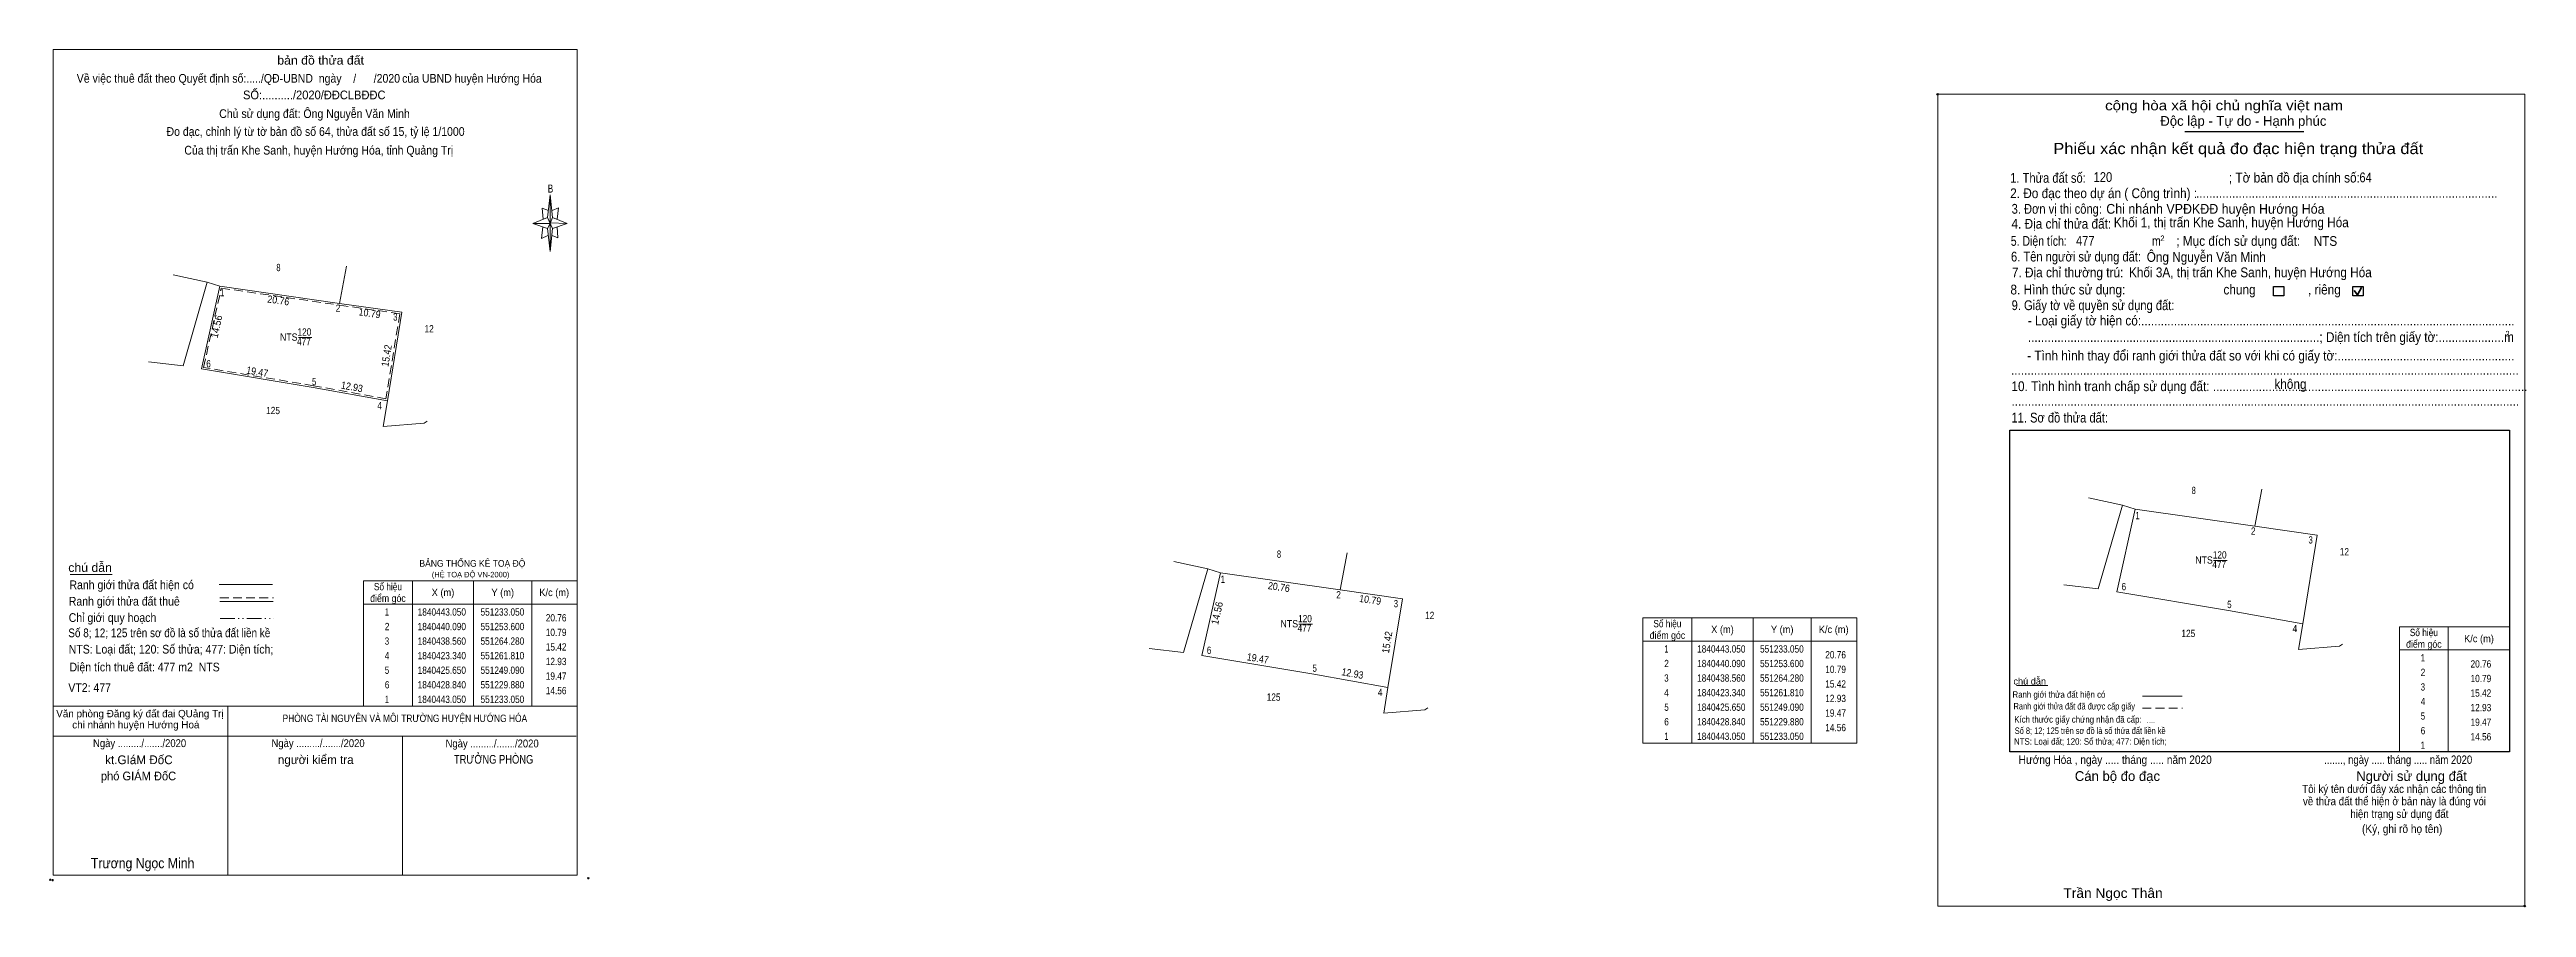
# Model space of a CAD drawing. Header units: metres. Extents: x 551032 to 551457, y 1840386 to 1840533.
import ezdxf
from ezdxf.enums import TextEntityAlignment as Align

# ---------------------------------------------------------------- set-up
doc = ezdxf.new("R2010")
doc.units = ezdxf.units.M
doc.header["$LTSCALE"] = 0.5
doc.header["$PDMODE"] = 32
doc.header["$PDSIZE"] = 0.25
doc.linetypes.add('DASH_DOUBLE_DOT', pattern=[9.2, 5, -1.2, 0.3, -1.2, 0.3, -1.2])
doc.linetypes.add('MEDIUM_DASHED', pattern=[4.5, 3, -1.5])
for name, color, linetype, lineweight in [('1', 7, 'Continuous', 13), ('10', 7, 'Continuous', 13), ('17', 7, 'Continuous', 13), ('2', 7, 'Continuous', 25), ('5', 7, 'Continuous', 13), ('6', 7, 'Continuous', 13), ('63', 7, 'Continuous', 13)]:
    doc.layers.add(name, color=color, linetype=linetype, lineweight=lineweight)

msp = doc.modelspace()

# ---------------------------------------------------------------- linework, layer by layer
at = {"layer": '1'}
for points in [[(551382.07, 1840455.92), (551387.9, 1840454.68), (551383.75, 1840440.28), (551377.83, 1840441)], [(551225.04, 1840444.98), (551230.87, 1840443.74), (551226.72, 1840429.34), (551220.8, 1840430.06)]]:
    msp.add_lwpolyline(points, dxfattribs=at)
for points in [[(551390.08, 1840453.99), (551410.63, 1840451.03), (551421.31, 1840449.5), (551418.84, 1840434.28), (551406.12, 1840436.59), (551386.91, 1840439.78)], [(551233.05, 1840443.05), (551253.6, 1840440.09), (551264.28, 1840438.56), (551261.81, 1840423.34), (551249.09, 1840425.65), (551229.88, 1840428.84)]]:
    msp.add_lwpolyline(points, close=True, dxfattribs=at)
at = {"layer": '10'}
for p, q in [((551059.1, 1840492.96), (551053.27, 1840494.2)), ((551059.1, 1840492.96), (551054.95, 1840478.56)), ((551059.1, 1840492.96), (551061.28, 1840492.27)), ((551083.03, 1840495.67), (551081.83, 1840489.31)), ((551058.11, 1840478.06), (551061.28, 1840492.27)), ((551061.28, 1840492.27), (551081.83, 1840489.31)), ((551081.83, 1840489.31), (551092.51, 1840487.78)), ((551092.51, 1840487.78), (551090.04, 1840472.56)), ((551074.75, 1840483.46), (551077.09, 1840483.46)), ((551049.03, 1840479.28), (551054.95, 1840478.56)), ((551077.32, 1840474.87), (551058.11, 1840478.06)), ((551090.04, 1840472.56), (551077.32, 1840474.87)), ((551090.04, 1840472.56), (551089.32, 1840468.14)), ((551387.9, 1840454.68), (551382.07, 1840455.92)), ((551387.9, 1840454.68), (551383.75, 1840440.28)), ((551387.9, 1840454.68), (551390.08, 1840453.99)), ((551411.83, 1840457.39), (551410.63, 1840451.03)), ((551386.91, 1840439.78), (551390.08, 1840453.99)), ((551390.08, 1840453.99), (551410.63, 1840451.03)), ((551410.63, 1840451.03), (551421.31, 1840449.5)), ((551254.8, 1840446.45), (551253.6, 1840440.09)), ((551421.31, 1840449.5), (551418.84, 1840434.28)), ((551230.87, 1840443.74), (551225.04, 1840444.98)), ((551230.87, 1840443.74), (551226.72, 1840429.34)), ((551229.88, 1840428.84), (551233.05, 1840443.05)), ((551230.87, 1840443.74), (551233.05, 1840443.05)), ((551233.05, 1840443.05), (551253.6, 1840440.09)), ((551253.6, 1840440.09), (551264.28, 1840438.56)), ((551264.28, 1840438.56), (551261.81, 1840423.34)), ((551377.83, 1840441), (551383.75, 1840440.28)), ((551406.12, 1840436.59), (551386.91, 1840439.78)), ((551418.84, 1840434.28), (551406.12, 1840436.59)), ((551418.84, 1840434.28), (551418.12, 1840429.86)), ((551220.8, 1840430.06), (551226.72, 1840429.34)), ((551249.09, 1840425.65), (551229.88, 1840428.84)), ((551261.81, 1840423.34), (551249.09, 1840425.65)), ((551261.81, 1840423.34), (551261.09, 1840418.92))]:
    msp.add_line(p, q, dxfattribs=at)
for points in [[(551053.27, 1840494.2), (551059.1, 1840492.96), (551054.95, 1840478.56), (551049.03, 1840479.28)], [(551089.32, 1840468.14), (551096.35, 1840468.75), (551096.89, 1840469.06)], [(551418.12, 1840429.86), (551425.15, 1840430.47), (551425.69, 1840430.78)], [(551261.09, 1840418.92), (551268.12, 1840419.53), (551268.66, 1840419.84)]]:
    msp.add_lwpolyline(points, dxfattribs=at)
msp.add_lwpolyline([(551061.28, 1840492.27), (551081.83, 1840489.31), (551092.51, 1840487.78), (551090.04, 1840472.56), (551077.32, 1840474.87), (551058.11, 1840478.06)], close=True, dxfattribs=at)
at = {"layer": '10', "linetype": 'MEDIUM_DASHED'}
msp.add_lwpolyline([(551061.51, 1840491.93), (551081.79, 1840489.01), (551092.16, 1840487.53), (551089.79, 1840472.91), (551077.37, 1840475.17), (551058.47, 1840478.3)], close=True, dxfattribs=at)
at = {"layer": '17'}
for p, q in [((551035.55, 1840442.77), (551042.79, 1840442.77)), ((551369.68, 1840423.7), (551375.08, 1840423.7))]:
    msp.add_line(p, q, dxfattribs=at)
at = {"layer": '2'}
for p, q in [((551398.63, 1840518.82), (551419.01, 1840518.82)), ((551368.54, 1840467.52), (551454.34, 1840467.52)), ((551454.34, 1840467.52), (551454.34, 1840412.29))]:
    msp.add_line(p, q, dxfattribs=at)
at = {"layer": '2', "lineweight": 35}
for p, q in [((551427.66, 1840491.5), (551428.24, 1840490.76)), ((551428.24, 1840490.76), (551428.94, 1840492.01))]:
    msp.add_line(p, q, dxfattribs=at)
at = {"layer": '2', "lineweight": 13}
msp.add_lwpolyline([(551356.18, 1840525.21), (551456.97, 1840525.21), (551456.97, 1840385.82), (551356.18, 1840385.82)], close=True, dxfattribs=at)
at = {"layer": '2'}
for points in [[(551413.85, 1840492.22), (551415.58, 1840492.22), (551415.58, 1840490.61), (551413.85, 1840490.61)], [(551427.47, 1840492.22), (551429.2, 1840492.22), (551429.2, 1840490.61), (551427.47, 1840490.61)]]:
    msp.add_lwpolyline(points, close=True, dxfattribs=at)
msp.add_lwpolyline([(551454.34, 1840412.29), (551368.54, 1840412.29), (551368.54, 1840467.52)], dxfattribs=at)
for p in [(551356.18, 1840525.21), (551456.96, 1840385.82)]:
    msp.add_point(p, dxfattribs=at)
at = {"layer": '5'}
for p, q in [((551117.5, 1840504.04), (551118, 1840507.94)), ((551117.5, 1840502.14), (551115, 1840503.04)), ((551118.4, 1840502.14), (551118, 1840498.24)), ((551118.4, 1840504.04), (551120.9, 1840503.04)), ((551119.2, 1840502.44), (551119.3, 1840500.54)), ((551119.3, 1840500.54), (551118.3, 1840500.94)), ((551062.63, 1840391.1), (551062.63, 1840420.16)), ((551032.63, 1840415), (551122.43, 1840415)), ((551032.63, 1840415), (551122.43, 1840415)), ((551032.63, 1840415), (551122.43, 1840415)), ((551092.63, 1840391.1), (551092.63, 1840415))]:
    msp.add_line(p, q, dxfattribs=at)
for points in [[(551032.63, 1840532.9), (551122.63, 1840532.9), (551122.63, 1840391.1), (551032.63, 1840391.1)], [(551118, 1840507.94), (551118.4, 1840504.04), (551118, 1840503.04)], [(551118, 1840503.04), (551115, 1840503.04), (551117.5, 1840504.04), (551118.4, 1840502.14), (551120.9, 1840503.04), (551118, 1840503.14)], [(551118, 1840503.04), (551118, 1840498.24), (551117.5, 1840502.14)]]:
    msp.add_lwpolyline(points, close=True, dxfattribs=at)
for points in [[(551117.7, 1840505.24), (551116.6, 1840505.64), (551116.8, 1840503.74)], [(551118.3, 1840505.24), (551119.4, 1840505.74), (551119.2, 1840503.74)], [(551118, 1840503.04), (551117.5, 1840504.04), (551115, 1840503.04)], [(551116.7, 1840502.44), (551116.5, 1840500.44), (551117.6, 1840500.94)], [(551118, 1840503.04), (551118.4, 1840502.14), (551120.9, 1840503.04)], [(551122.63, 1840391.1), (551032.63, 1840391.1), (551032.63, 1840415)]]:
    msp.add_lwpolyline(points, dxfattribs=at)
for p in [(551032.16, 1840390.33), (551032.56, 1840390.26)]:
    msp.add_point(p, dxfattribs=at)
at = {"layer": '6'}
for p, q in [((551061.15, 1840441.03), (551070.29, 1840441.03)), ((551061.29, 1840438.1), (551070.43, 1840438.1)), ((551391.34, 1840421.86), (551398.16, 1840421.86)), ((551032.63, 1840420.16), (551122.63, 1840420.16))]:
    msp.add_line(p, q, dxfattribs=at)
at = {"layer": '6', "linetype": 'MEDIUM_DASHED'}
for p, q in [((551061.29, 1840438.72), (551070.49, 1840438.72)), ((551391.34, 1840419.77), (551398.19, 1840419.77))]:
    msp.add_line(p, q, dxfattribs=at)
at = {"layer": '6'}
msp.add_point((551124.53, 1840390.6), dxfattribs=at)
at = {"layer": '63'}
for p, q in [((551403.55, 1840445.18), (551405.89, 1840445.18)), ((551085.93, 1840437.66), (551122.63, 1840437.66)), ((551094.33, 1840441.66), (551094.33, 1840420.16)), ((551104.83, 1840441.66), (551104.83, 1840420.16)), ((551114.83, 1840441.66), (551114.83, 1840420.16)), ((551246.52, 1840434.24), (551248.86, 1840434.24)), ((551313.98, 1840435.31), (551313.98, 1840413.81)), ((551324.48, 1840435.31), (551324.48, 1840413.81)), ((551334.48, 1840435.31), (551334.48, 1840413.81)), ((551443.84, 1840433.79), (551443.84, 1840412.29)), ((551454.34, 1840433.79), (551454.34, 1840412.29)), ((551305.58, 1840431.31), (551342.28, 1840431.31)), ((551435.44, 1840429.79), (551454.34, 1840429.79))]:
    msp.add_line(p, q, dxfattribs=at)
at = {"layer": '63', "linetype": 'DASH_DOUBLE_DOT'}
msp.add_line((551061.32, 1840435.18), (551070.52, 1840435.18), dxfattribs=at)
at = {"layer": '63'}
for points in [[(551085.93, 1840441.66), (551122.63, 1840441.66), (551122.63, 1840420.16), (551085.93, 1840420.16)], [(551305.58, 1840435.31), (551342.28, 1840435.31), (551342.28, 1840413.81), (551305.58, 1840413.81)]]:
    msp.add_lwpolyline(points, close=True, dxfattribs=at)
msp.add_lwpolyline([(551454.34, 1840412.29), (551435.44, 1840412.29), (551435.44, 1840433.79), (551454.34, 1840433.79)], dxfattribs=at)

# ---------------------------------------------------------------- texts
at = {"layer": '1'}
for s, height, width, p in [('120', 1.25, 0.85, (551404.59, 1840445.49)), ('BẢNG THỐNG KÊ TOẠ ĐỘ ', 1.15, 0.95, (551104.83, 1840444.08)), ('(HỆ TOẠ ĐỘ VN-2000)', 0.9335, 0.9, (551104.32, 1840442.27)), ('NTS', 1.25, 0.9, (551401.9, 1840444.61)), ('477', 1.25, 0.85, (551404.505, 1840443.85)), ('NTS', 1.25, 0.9, (551244.87, 1840433.67)), ('477', 1.25, 0.85, (551247.48, 1840432.91)), ('120', 1.25, 0.85, (551247.56, 1840434.55))]:
    msp.add_text(s, height=height, dxfattribs=dict(at, width=width)).set_placement(p, align=Align.CENTER)
at = {"layer": '10'}
for s, width, p in [('8', 0.75, (551071.33, 1840494.84)), ('120', 0.85, (551075.79, 1840483.77)), ('12', 0.85, (551097.2, 1840484.32)), ('NTS', 0.9, (551073.1, 1840482.89)), ('477', 0.85, (551075.705, 1840482.13)), ('125', 0.85, (551070.405, 1840470.29))]:
    msp.add_text(s, height=1.25, dxfattribs=dict(at, width=width)).set_placement(p, align=Align.CENTER)
for s, width, p in [(' 1', 0.75, (551062.05, 1840490.53)), (' 2', 0.85, (551081.95, 1840487.86)), (' 3', 0.8, (551091.77, 1840486.35)), (' 6', 0.85, (551059.73, 1840478.33)), (' 5', 0.8, (551077.83, 1840475.26)), (' 4', 0.85, (551089.1, 1840471.13))]:
    msp.add_text(s, height=1.25, dxfattribs=dict(at, width=width)).set_placement(p, align=Align.RIGHT)
for s, rotation, width, p in [('20.76', 351.804, 0.9, (551071.2309, 1840489.2091)), ('14.56', 77.424, 0.95, (551061.3047, 1840485.1939)), ('10.79', 351.847, 0.9, (551086.9014, 1840487.0019)), ('15.42', 80.782, 0.9, (551090.5067, 1840480.2399)), ('19.47', 350.572, 0.9, (551067.5876, 1840476.9499)), ('12.93', 349.707, 0.9, (551083.8433, 1840474.3616))]:
    msp.add_text(s, height=1.25, rotation=rotation, dxfattribs=dict(at, width=width)).set_placement(p, align=Align.CENTER)
at = {"layer": '2'}
for s, height, width, p in [('cộng hòa xã hội chủ nghĩa việt nam', 1.682, 1.15, (551384.92, 1840522.46)), ('1. Thửa đất số:', 1.682, 0.85, (551368.63, 1840510.02)), ('120', 1.68, 0.85, (551382.95, 1840510.16)), ('; Tờ bản đồ địa chính số:', 1.682, 0.9, (551406.17, 1840510.06)), ('64', 1.68, 0.85, (551428.58, 1840510.1)), ('2. Đo đạc theo dự án ( Công trình) : ', 1.683, 0.9, (551368.62, 1840507.38)), ('3. Đơn vị thi công:', 1.683, 0.85, (551368.87, 1840504.7)), ('Chi nhánh VPĐKĐĐ huyện Hướng Hóa', 1.68, 0.95, (551385.12, 1840504.7)), ('............................................................................................', 1.683, 0.9, (551400.52, 1840507.44)), ('4. Địa chỉ thửa đất:', 1.683, 0.9, (551368.84, 1840502.14)), ('Khối 1, thị trấn Khe Sanh, huyện Hướng Hóa', 1.68, 0.9, (551386.42, 1840502.38)), ('5. Diện tích:', 1.683, 0.8, (551368.73, 1840499.19)), ('6. Tên người sử dụng đất:', 1.683, 0.85, (551368.76, 1840496.5)), ('477', 1.68, 0.85, (551379.92, 1840499.22)), ('Ông Nguyễn Văn Minh', 1.68, 0.9, (551392.06, 1840496.44)), ('m', 1.682, 0.8, (551392.96, 1840499.19)), ('2', 0.9611, 0.8, (551394.41, 1840500)), ('; Mục đích sử dụng đất:', 1.682, 0.9, (551397.14, 1840499.19)), ('NTS', 1.68, 0.9, (551420.72, 1840499.18)), ('7. Địa chỉ thường trú:', 1.683, 0.9, (551368.92, 1840493.78)), ('Khối 3A, thị trấn Khe Sanh, huyện Hướng Hóa', 1.68, 0.9, (551389.02, 1840493.8)), ('8. Hình thức sử dụng:', 1.683, 0.9, (551368.67, 1840490.84)), ('9. Giấy tờ về quyền sử dụng đất:', 1.683, 0.85, (551368.87, 1840488.15)), ('chung                , riêng', 1.682, 0.9, (551405.24, 1840490.84)), ('     - Loại giấy tờ hiện có:..................................................................................................................', 1.682, 0.9, (551368.84, 1840485.52)), ('     .........................................................................................; Diện tích trên giấy tờ:....................m', 1.682, 0.9, (551368.84, 1840482.68)), ('2', 0.9611, 0.8, (551453.64, 1840483.62)), ('     - Tình hình thay đổi ranh giới thửa đất so với khi có giấy tờ:......................................................', 1.682, 0.9, (551368.73, 1840479.5)), ('...........................................................................................................................................................', 1.682, 0.9, (551368.76, 1840477.06)), ('10. Tình hình tranh chấp sử dụng đất: ................................................................................................', 1.683, 0.9, (551368.84, 1840474.24)), ('không', 1.682, 0.9, (551413.98, 1840474.62)), ('...........................................................................................................................................................', 1.682, 0.9, (551368.84, 1840471.73)), ('11. Sơ đồ thửa đất:', 1.683, 0.85, (551368.84, 1840468.85)), ('Hướng Hóa , ngày ..... tháng ..... năm 2020', 1.441, 0.9, (551370.08, 1840410.23)), ('......., ngày ..... tháng ..... năm 2020', 1.441, 0.85, (551422.54, 1840410.23)), ('(Ký, ghi rõ họ tên)', 1.442, 0.9, (551429.02, 1840398.36)), ('Trần Ngọc Thân', 1.68, 1.05, (551377.76, 1840387.2))]:
    msp.add_text(s, height=height, dxfattribs=dict(at, width=width)).set_placement(p)
for s, p in [('Độc lập - Tự do - Hạnh phúc', (551394.4, 1840519.8)), ('Cán bộ đo đạc', (551379.72, 1840407.29)), ('Người sử dụng đất', (551428.03, 1840407.29))]:
    msp.add_text(s, height=1.682, dxfattribs=at).set_placement(p)
for s, height, width, p in [('Phiếu xác nhận kết quả đo đạc hiện trạng thửa đất', 1.922, 1.1, (551407.785, 1840514.94)), ('....', 0.935, 0.95, (551392.785, 1840417.28)), ('Tôi ký tên dưới đây xác nhận các thông tin', 1.39, 0.9, (551434.56, 1840405.23)), ('về thửa đất thể hiện ở bản này là đúng vói', 1.39, 0.9, (551434.595, 1840403.12)), ('hiện trạng sử dụng đất', 1.39, 0.9, (551435.435, 1840400.96))]:
    msp.add_text(s, height=height, dxfattribs=dict(at, width=width)).set_placement(p, align=Align.CENTER)
msp.add_text('.', height=0.4806, dxfattribs=at).set_placement((551456.9485, 1840385.57), align=Align.CENTER)
at = {"layer": '5'}
for s, height, width, p in [('bản đồ thửa đất', 1.5, 1.05, (551078.57, 1840530.31)), ('Về việc thuê đất theo Quyết định số:...../QĐ-UBND  ngày    /      /2020', 1.5, 0.9, (551064.46, 1840527.2)), ('của UBND huyện Hướng Hóa', 1.5, 0.9, (551104.55, 1840527.2)), ('Chủ sử dụng đất: Ông Nguyễn Văn Minh', 1.5, 0.9, (551077.52, 1840521.14)), ('SỐ:........../2020/ĐĐCLBĐĐC', 1.5, 0.95, (551077.48, 1840524.35)), ('Đo đạc, chỉnh lý từ tờ bản đồ số 64, thửa đất số 15, tỷ lệ 1/1000 ', 1.5, 0.9, (551077.955, 1840518.07)), ('Của thị trấn Khe Sanh, huyện Hướng Hóa, tỉnh Quảng Trị', 1.5, 0.9, (551078.25, 1840514.86)), ('B', 1.378, 0.75, (551118.035, 1840508.33)), ('Ngày ........./......./2020', 1.35, 0.9, (551047.495, 1840413.11)), ('Ngày ........./......./2020', 1.35, 0.9, (551078.135, 1840413.11)), ('Ngày ........./......./2020', 1.35, 0.9, (551108.015, 1840413.06)), ('TRƯỞNG PHÒNG', 1.5, 0.8, (551108.275, 1840410.26)), ('phó GIÁM ĐốC', 1.5, 0.95, (551047.31, 1840407.4)), ('Trương Ngọc Minh', 1.75, 0.9, (551048.015, 1840392.31))]:
    msp.add_text(s, height=height, dxfattribs=dict(at, width=width)).set_placement(p, align=Align.CENTER)
for s, p in [('kt.GIáM ĐốC', (551047.375, 1840410.18)), ('người kiểm tra', (551077.735, 1840410.2))]:
    msp.add_text(s, height=1.5, dxfattribs=at).set_placement(p, align=Align.CENTER)
at = {"layer": '6'}
for s, height, width, p in [('chú dẫn', 1.5, 1.05, (551035.25, 1840443.19)), ('Ranh giới thửa đất hiện có ', 1.5, 0.9, (551035.45, 1840440.23)), ('Ranh giới thửa đất thuê', 1.5, 0.9, (551035.34, 1840437.41)), ('Số 8; 12; 125 trên sơ đồ là số thửa đất liền kề', 1.5, 0.85, (551035.26, 1840431.98)), ('Chỉ giới quy hoạch', 1.5, 0.9, (551035.33, 1840434.6)), ('NTS: Loại đất; 120: Số thửa; 477: Diện tích;', 1.5, 0.9, (551035.33, 1840429.17)), ('Diện tích thuê đất: 477 m2  NTS', 1.5, 0.9, (551035.46, 1840426.11)), ('chú dẫn', 1.12, 1.05, (551369.18, 1840423.86)), ('VT2: 477', 1.5, 0.9, (551035.26, 1840422.58)), ('Ranh giới thửa đất hiện có ', 1.12, 0.9, (551369.02, 1840421.58)), ('Ranh giới thửa đất đã được cấp giấy', 1.12, 0.85, (551369.2, 1840419.57)), ('Kích thước giấy chứng nhận đã cấp:', 1.12, 0.9, (551369.32, 1840417.31)), ('Số 8; 12; 125 trên sơ đồ là số thửa đất liền kề', 1.12, 0.85, (551369.41, 1840415.36)), ('NTS: Loại đất; 120: Số thửa; 477: Diện tích;', 1.12, 0.9, (551369.28, 1840413.52))]:
    msp.add_text(s, height=height, dxfattribs=dict(at, width=width)).set_placement(p)
for s, p in [(' Văn phòng Đăng ký đất đai QUảng Trị', (551047.31, 1840418.23)), ('chi nhánh huyện Hướng Hoá', (551046.85, 1840416.32))]:
    msp.add_text(s, height=1.267, dxfattribs=at).set_placement(p, align=Align.CENTER)
at = {"layer": '6', "width": 0.85}
msp.add_text('PHÒNG TÀI NGUYÊN VÀ MÔI TRƯỜNG HUYỆN HƯỚNG HÓA', height=1.27, dxfattribs=at).set_placement((551093.035, 1840417.42), align=Align.CENTER)
at = {"layer": '63'}
for s, width, p in [('8', 0.75, (551400.13, 1840456.56)), ('8', 0.75, (551243.1, 1840445.62)), ('12', 0.85, (551426, 1840446.04)), ('điểm góc', 0.9, (551090.13, 1840438.04)), ('Số hiệu', 0.85, (551090.13, 1840440.04)), ('X (m)', 0.95, (551099.58, 1840439.04)), ('Y (m)', 0.95, (551109.835, 1840439.04)), ('K/c (m)', 0.95, (551118.675, 1840439.04)), (' 2', 0.85, (551089.785, 1840433.19)), (' 1', 0.75, (551089.78, 1840435.69)), ('1840443.050', 0.85, (551099.38, 1840435.69)), ('1840440.090', 0.85, (551099.38, 1840433.19)), ('551233.050', 0.85, (551109.78, 1840435.69)), ('551253.600', 0.85, (551109.78, 1840433.19)), ('12', 0.85, (551268.97, 1840435.1)), ('Số hiệu', 0.85, (551309.78, 1840433.69)), ('X (m)', 0.95, (551319.23, 1840432.69)), ('Y (m)', 0.95, (551329.485, 1840432.69)), ('K/c (m)', 0.95, (551338.325, 1840432.69)), ('Số hiệu', 0.85, (551439.64, 1840432.17)), (' 4', 0.85, (551089.78, 1840428.19)), (' 3', 0.8, (551089.775, 1840430.69)), ('1840438.560', 0.85, (551099.38, 1840430.69)), ('1840423.340', 0.85, (551099.38, 1840428.19)), ('551264.280', 0.85, (551109.78, 1840430.69)), ('551261.810', 0.85, (551109.78, 1840428.19)), ('điểm góc', 0.9, (551309.78, 1840431.69)), (' 1', 0.75, (551309.43, 1840429.34)), ('1840443.050', 0.85, (551319.03, 1840429.34)), ('551233.050', 0.85, (551329.43, 1840429.34)), ('125', 0.85, (551399.205, 1840432.01)), ('điểm góc', 0.9, (551439.64, 1840430.17)), ('K/c (m)', 0.95, (551449.105, 1840431.12)), (' 5', 0.8, (551089.785, 1840425.69)), ('1840425.650', 0.85, (551099.38, 1840425.69)), ('551249.090', 0.85, (551109.78, 1840425.69)), (' 3', 0.8, (551309.425, 1840424.34)), (' 2', 0.85, (551309.435, 1840426.84)), ('1840440.090', 0.85, (551319.03, 1840426.84)), ('1840438.560', 0.85, (551319.03, 1840424.34)), ('551253.600', 0.85, (551329.43, 1840426.84)), ('551264.280', 0.85, (551329.43, 1840424.34)), (' 2', 0.85, (551439.295, 1840425.32)), (' 1', 0.75, (551439.29, 1840427.82)), (' 6', 0.85, (551089.785, 1840423.19)), (' 1', 0.75, (551089.78, 1840420.69)), ('1840428.840', 0.85, (551099.38, 1840423.19)), ('1840443.050', 0.85, (551099.38, 1840420.69)), ('551229.880', 0.85, (551109.78, 1840423.19)), ('551233.050', 0.85, (551109.78, 1840420.69)), ('125', 0.85, (551242.175, 1840421.07)), (' 4', 0.85, (551309.43, 1840421.84)), (' 5', 0.8, (551309.435, 1840419.34)), ('1840423.340', 0.85, (551319.03, 1840421.84)), ('1840425.650', 0.85, (551319.03, 1840419.34)), ('551261.810', 0.85, (551329.43, 1840421.84)), ('551249.090', 0.85, (551329.43, 1840419.34)), (' 4', 0.85, (551439.29, 1840420.32)), (' 3', 0.8, (551439.285, 1840422.82)), (' 6', 0.85, (551309.435, 1840416.84)), ('1840428.840', 0.85, (551319.03, 1840416.84)), ('551229.880', 0.85, (551329.43, 1840416.84)), (' 5', 0.8, (551439.295, 1840417.82)), (' 6', 0.85, (551439.295, 1840415.32)), (' 1', 0.75, (551309.43, 1840414.34)), ('1840443.050', 0.85, (551319.03, 1840414.34)), ('551233.050', 0.85, (551329.43, 1840414.34)), (' 1', 0.75, (551439.29, 1840412.82))]:
    msp.add_text(s, height=1.25, dxfattribs=dict(at, width=width)).set_placement(p, align=Align.CENTER)
for s, width, p in [(' 1', 0.75, (551390.85, 1840452.25)), (' 2', 0.85, (551410.75, 1840449.58)), (' 3', 0.8, (551420.57, 1840448.07)), (' 1', 0.75, (551233.82, 1840441.31)), (' 2', 0.85, (551253.72, 1840438.64)), (' 3', 0.8, (551263.54, 1840437.13)), (' 6', 0.85, (551388.53, 1840440.05)), (' 5', 0.8, (551406.63, 1840436.98)), ('20.76', 0.85, (551120.78, 1840434.69)), ('10.79', 0.85, (551120.78, 1840432.19)), (' 4', 0.85, (551417.9, 1840432.85)), ('15.42', 0.85, (551120.78, 1840429.69)), (' 6', 0.85, (551231.5, 1840429.11)), ('20.76', 0.85, (551340.43, 1840428.34)), ('12.93', 0.85, (551120.78, 1840427.19)), ('19.47', 0.85, (551120.78, 1840424.69)), (' 5', 0.8, (551249.6, 1840426.04)), ('10.79', 0.85, (551340.43, 1840425.84)), ('20.76', 0.85, (551451.21, 1840426.77)), ('10.79', 0.85, (551451.21, 1840424.27)), ('14.56', 0.85, (551120.78, 1840422.19)), (' 4', 0.85, (551260.87, 1840421.91)), ('15.42', 0.85, (551340.43, 1840423.34)), ('12.93', 0.85, (551340.43, 1840420.84)), ('15.42', 0.85, (551451.21, 1840421.77)), ('19.47', 0.85, (551340.43, 1840418.34)), ('14.56', 0.85, (551340.43, 1840415.84)), ('12.93', 0.85, (551451.21, 1840419.27)), ('19.47', 0.85, (551451.21, 1840416.77)), ('14.56', 0.85, (551451.21, 1840414.27))]:
    msp.add_text(s, height=1.25, dxfattribs=dict(at, width=width)).set_placement(p, align=Align.RIGHT)
for s, rotation, width, p in [('14.56', 77.424, 0.95, (551233.0747, 1840435.9739)), ('20.76', 351.804, 0.9, (551243.0009, 1840439.9891)), ('10.79', 351.847, 0.9, (551258.6714, 1840437.7819)), ('19.47', 350.572, 0.9, (551239.3576, 1840427.7299)), ('15.42', 80.782, 0.9, (551262.2767, 1840431.0199)), ('12.93', 349.707, 0.9, (551255.6133, 1840425.1416))]:
    msp.add_text(s, height=1.25, rotation=rotation, dxfattribs=dict(at, width=width)).set_placement(p, align=Align.CENTER)

doc.saveas('drawing.dxf')
